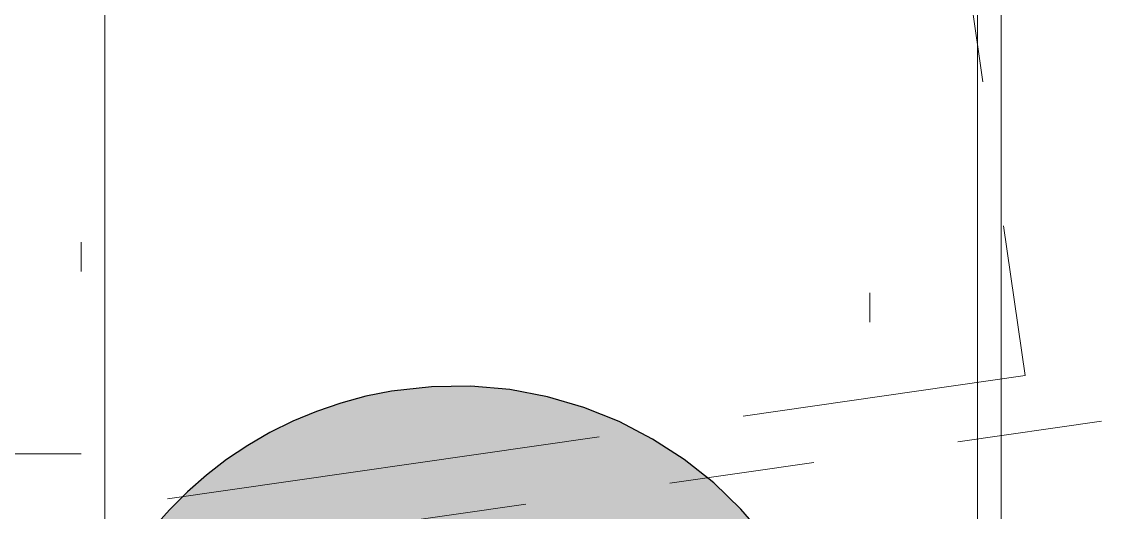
# Model space of a CAD drawing. Header units: metres. Extents: x -14 to 130, y -38 to 4.
# Drawn here: x 8.714 to 12.454, y -29.328 to -27.641 of the extents above; entities that cross this region are included whole.
import ezdxf

# ---------------------------------------------------------------- set-up
doc = ezdxf.new("R2010")
doc.units = ezdxf.units.M
doc.header["$MEASUREMENT"] = 0
for name, pattern in [('Punkt 1_1', [0.075, 0.025, -0.05]), ('Schnittlinie', [0.006, 0.003, -0.0015, 0, -0.0015]), ('Strichlinie eng', [0.002, 0.0015, -0.0005]), ('Untersicht', [0.001, 0.0005, -0.0005])]:
    doc.linetypes.add(name, pattern=pattern)
for name, color, linetype in [('-1._KG PP_3_210 Decke', 7, 'Continuous'), ('-1._KG PP_3_851 Marker Schnitt', 7, 'Continuous'), ('-1._KG PP_3_870 Dokumentation allgemein', 7, 'Continuous'), ('-1._KG PP_3_970 Brandschutz', 7, 'Continuous'), ('-1._KG PP_3_Bemaßen_Sperrmaß 2D', 7, 'Continuous'), ('-1._KG PP_3_Kataster Grenzpunkte_Grenzpunkt (GP) Hausecke_Kennzeichen', 7, 'Continuous')]:
    doc.layers.add(name, color=color, linetype=linetype)
doc.linetypes.add('GAS', pattern='A,0,[1,415_260415_PP_VA_1_2 -1 KG1.Shx,S=0.186508,R=0,X=0,Y=0],-26.5,0', length=26.5)

msp = doc.modelspace()

# ---------------------------------------------------------------- hatches: boundary and pattern name
at = {"layer": '-1._KG PP_3_210 Decke', "linetype": 'Continuous', "lineweight": 0, "true_color": 0x0f1f00}
h = msp.add_hatch(color=88, dxfattribs=at)
h.paths.add_polyline_path([(9.9859, -28.9121, 1), (10.4251, -31.5762, 1)])
h.paths.add_polyline_path([(9.5399, -30.7679, -1), (9.4423, -30.1759, -1)], flags=0)

# ---------------------------------------------------------------- linework, layer by layer
at = {"layer": '-1._KG PP_3_210 Decke', "color": 7, "linetype": 'Punkt 1_1', "lineweight": 25, "ltscale": 1000, "flags": 128}
msp.add_lwpolyline([(9.9859, -28.9121, 1), (10.4251, -31.5762, 1)], format="xyb", close=True, dxfattribs=at)
at = {"layer": '-1._KG PP_3_851 Marker Schnitt', "color": 7, "linetype": 'Schnittlinie', "lineweight": 13, "ltscale": 1000}
for p, q in [((11.63, -5.7741), (11.63, -35.645)), ((8.9179, -11.7), (8.9179, -29.1277)), ((8.9179, -29.1277), (7.643, -29.1277))]:
    msp.add_line(p, q, dxfattribs=at)
at = {"layer": '-1._KG PP_3_870 Dokumentation allgemein', "color": 140, "linetype": 'Strichlinie eng', "lineweight": 0, "ltscale": 1000, "true_color": 0x00b9ff, "flags": 128}
msp.add_lwpolyline([(5.8669, -27.2175), (11.8058, -26.3637), (12.1644, -28.858), (6.2255, -29.7119)], close=True, dxfattribs=at)
at = {"layer": '-1._KG PP_3_970 Brandschutz', "color": 16, "linetype": 'Untersicht', "lineweight": 13, "ltscale": 1000, "true_color": 0x7e0000, "flags": 128}
msp.add_lwpolyline([(9.9527, -29.3713), (13.5655, -28.8518)], dxfattribs=at)
at = {"layer": '-1._KG PP_3_Bemaßen_Sperrmaß 2D', "color": 5, "linetype": 'GAS', "lineweight": 0, "ltscale": 1000}
for p, q in [((9, 3), (9, -36)), ((12, 3), (12, -36))]:
    msp.add_line(p, q, dxfattribs=at)
at = {"layer": '-1._KG PP_3_Kataster Grenzpunkte_Grenzpunkt (GP) Hausecke_Kennzeichen', "color": 6, "linetype": 'Continuous', "lineweight": 13, "ltscale": 1000, "true_color": 0xfb02fe}
msp.add_line((12.0822, -31.4895), (12.0822, -21.695), dxfattribs=at)
at = {"layer": '-1._KG PP_3_Kataster Grenzpunkte_Grenzpunkt (GP) Hausecke_Kennzeichen', "color": 76, "linetype": 'Continuous', "lineweight": 13, "ltscale": 1000, "true_color": 0x3f7f02}
msp.add_line((9, -35.95), (9, -24.9946), dxfattribs=at)

doc.saveas('drawing.dxf')
